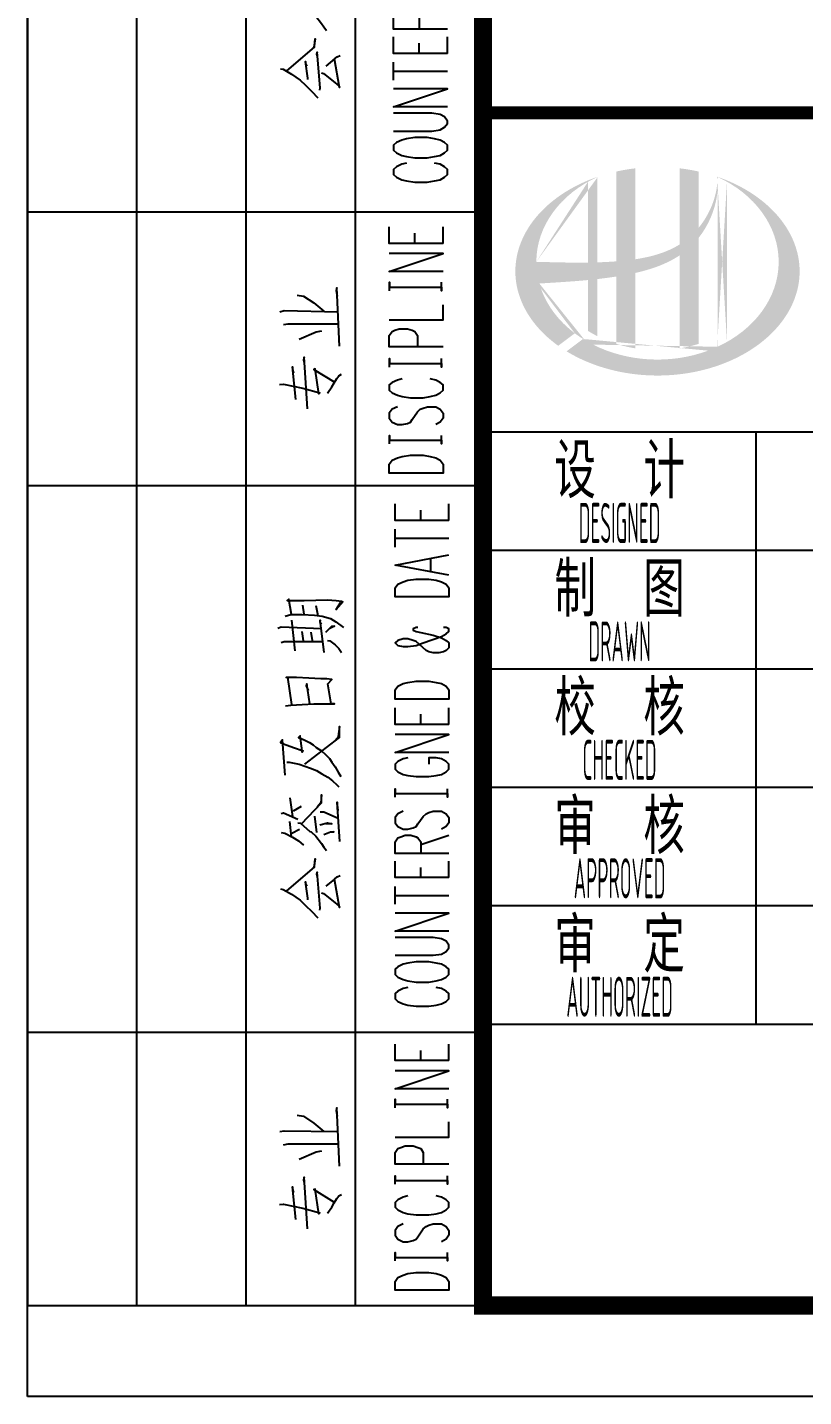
# Model space of a CAD drawing. Extents: x 5205853 to 5320510, y -422737 to -363337.
# Drawn here: x 5205853 to 5210113, y -393037 to -385524 of the extents above; entities that cross this region are included whole.
import ezdxf
from ezdxf.enums import TextEntityAlignment as Align

# ---------------------------------------------------------------- set-up
doc = ezdxf.new("R2010")
doc.units = 0
doc.header["$LTSCALE"] = 1000
doc.header["$MEASUREMENT"] = 0
doc.layers.get('0').update_dxf_attribs({"linetype": 'CONTINUOUS'})
doc.layers.add('图框', color=255, linetype='CONTINUOUS')
doc.styles.add('sceie', font='sceie.shx', dxfattribs={"bigfont": 'sceic.shx'})

# ---------------------------------------------------------------- blocks, each defined once
blk = doc.blocks.new('A$C04D97144')
for p, q in [((6, 0), (6, 180)), ((12, 0), (12, 180)), ((18, 0), (18, 180)), ((0, 60), (25, 60)), ((0, 45), (25, 45)), ((0, 15), (25, 15))]:
    blk.add_line(p, q)
blk.add_lwpolyline([(0, 180), (0, 0), (25, 0), (25, 180)], close=True)
for points in [[(14.847, 71.481), (14.988, 71.465), (15.506, 71.01), (15.569, 70.978), (15.821, 70.743), (16.135, 70.35), (16.276, 70.161), (16.417, 69.957)], [(23.047, 70.036), (20.093, 70.036), (20.093, 70.664), (20.251, 70.884), (20.392, 70.947), (20.643, 71.025), (20.942, 71.025), (21.256, 70.947), (21.35, 70.884), (21.492, 70.664), (21.492, 70.036)], [(14.234, 67.742), (15.758, 69.046), (15.758, 69.077), (15.789, 69.502), (15.711, 69.046), (15.569, 68.873)], [(23.047, 68.7), (20.093, 68.7), (20.093, 69.612)], [(21.492, 68.7), (21.492, 69.266)], [(23.047, 68.7), (23.047, 69.612)], [(16.04, 66.69), (16.072, 66.815), (15.899, 68.763), (15.868, 68.653), (15.899, 68.543)], [(16.135, 67.632), (16.245, 67.601), (16.779, 67.177), (17.093, 66.925), (17.124, 66.831), (16.857, 68.402), (16.386, 67.994)], [(16.857, 68.402), (16.999, 68.512), (17.172, 68.59)], [(13.888, 67.852), (14.03, 67.836), (14.485, 67.569), (14.972, 67.239), (15.271, 66.957), (15.616, 66.611), (15.93, 66.265)], [(15.396, 67.271), (15.396, 67.287), (15.396, 67.349), (15.271, 68.261), (15.271, 68.135), (15.334, 67.994)], [(20.093, 67.239), (20.093, 68.213)], [(20.093, 67.726), (23.047, 67.726)], [(23.047, 65.763), (20.093, 65.763), (23.047, 66.752), (20.093, 66.752)], [(20.093, 64.443), (22.199, 64.443), (22.654, 64.506), (22.89, 64.647), (23.047, 64.852), (23.047, 64.993), (22.89, 65.213), (22.654, 65.354), (22.199, 65.417), (20.093, 65.417)], [(20.093, 63.391), (20.251, 63.249), (20.549, 63.108), (20.8, 63.045), (21.256, 62.966), (21.947, 62.966), (22.34, 63.045), (22.654, 63.108), (22.89, 63.249), (23.047, 63.391), (23.047, 63.673), (22.89, 63.815), (22.654, 63.94), (22.34, 64.019), (21.947, 64.082), (21.256, 64.082), (20.8, 64.019), (20.549, 63.94), (20.251, 63.815), (20.093, 63.673), (20.093, 63.391), (20.093, 63.391)], [(20.8, 62.684), (20.549, 62.621), (20.251, 62.479), (20.093, 62.338), (20.093, 62.055), (20.251, 61.914), (20.549, 61.773), (20.8, 61.71), (21.256, 61.631), (21.947, 61.631), (22.34, 61.71), (22.654, 61.773), (22.89, 61.914), (23.047, 62.055), (23.047, 62.338), (22.89, 62.479), (22.654, 62.621), (22.34, 62.684)], [(22.811, 58.269), (19.858, 58.269), (19.858, 59.181)], [(21.256, 58.269), (21.256, 58.835)], [(22.811, 58.269), (22.811, 59.181)], [(22.811, 56.73), (19.858, 56.73), (22.811, 57.72), (19.858, 57.72)], [(17.124, 52.63), (16.983, 55.834), (16.952, 55.693), (16.999, 55.379)], [(19.874, 55.677), (19.874, 56.149), (19.874, 55.882), (22.717, 55.882), (22.717, 55.677), (22.717, 56.149)], [(14.799, 55.442), (15.161, 55.379), (15.711, 55.017), (16.276, 54.562)], [(19.858, 54.075), (22.811, 54.075), (22.811, 54.908)], [(13.857, 54.53), (14.092, 54.593), (17.03, 54.53)], [(14.061, 53.824), (14.312, 53.871), (17.062, 53.871)], [(14.909, 53.022), (15.852, 53.431), (16.15, 53.478)], [(22.811, 52.598), (19.858, 52.598), (19.858, 53.227), (20.015, 53.447), (20.156, 53.509), (20.408, 53.588), (20.863, 53.588), (21.115, 53.509), (21.256, 53.447), (21.413, 53.227), (21.413, 52.598)], [(15.365, 49.205), (15.192, 52.033), (15.161, 51.891), (15.192, 51.718)], [(19.874, 51.483), (19.874, 51.954), (19.874, 51.687), (22.717, 51.687), (22.717, 51.483), (22.717, 51.954)], [(13.841, 50.54), (14.061, 50.556), (15.114, 50.336), (16.04, 50.085), (15.993, 50.022), (15.789, 51.389), (15.711, 51.357), (16.842, 50.682)], [(14.737, 49.708), (14.548, 51.499), (14.548, 51.389), (14.595, 51.184)], [(16.465, 50.053), (16.7, 50.399), (16.842, 50.619), (16.983, 50.87), (17.093, 51.012), (17.234, 51.106)], [(20.565, 50.854), (20.313, 50.776), (20.015, 50.65), (19.858, 50.509), (19.858, 50.226), (20.015, 50.085), (20.313, 49.943), (20.565, 49.88), (21.02, 49.802), (21.712, 49.802), (22.104, 49.88), (22.418, 49.943), (22.654, 50.085), (22.811, 50.226), (22.811, 50.509), (22.654, 50.65), (22.418, 50.776), (22.104, 50.854)], [(20.313, 49.315), (20.015, 49.174), (19.858, 48.969), (19.858, 48.687), (20.015, 48.467), (20.313, 48.341), (20.565, 48.341), (20.863, 48.404), (21.02, 48.467), (21.115, 48.608), (21.413, 49.032), (21.554, 49.174), (21.712, 49.236), (21.963, 49.315), (22.418, 49.315), (22.654, 49.174), (22.811, 48.969), (22.811, 48.687), (22.654, 48.467), (22.418, 48.341)], [(19.874, 47.288), (19.874, 47.744), (19.874, 47.477), (22.717, 47.477), (22.717, 47.288), (22.717, 47.744)], [(22.811, 45.67), (19.858, 45.67), (19.858, 46.157), (20.015, 46.377), (20.313, 46.519), (20.565, 46.581), (21.02, 46.66), (21.712, 46.66), (22.104, 46.581), (22.418, 46.519), (22.654, 46.377), (22.811, 46.157), (22.811, 45.67), (22.811, 45.67)], [(23.125, 43.078), (20.188, 43.078), (20.188, 43.989)], [(21.586, 43.078), (21.586, 43.644)], [(23.125, 43.078), (23.125, 43.989)], [(20.188, 41.617), (20.188, 42.591)], [(20.188, 42.104), (23.125, 42.104)], [(23.125, 40.078), (20.188, 40.628), (23.125, 41.193)], [(22.136, 40.282), (22.136, 40.973)], [(23.125, 38.884), (20.188, 38.884), (20.188, 39.371), (20.329, 39.575), (20.628, 39.716), (20.879, 39.795), (21.335, 39.858), (22.026, 39.858), (22.434, 39.795), (22.733, 39.716), (22.984, 39.575), (23.125, 39.371), (23.125, 38.884), (23.125, 38.884)], [(14.485, 37.91), (14.344, 38.758), (14.265, 38.68), (15.129, 38.68), (15.192, 38.68), (16.465, 38.711), (16.952, 38.68), (17.234, 38.648), (17.313, 38.617), (16.952, 38.193), (17.203, 38.585)], [(15.192, 37.941), (15.114, 38.428)], [(15.93, 37.878), (15.93, 37.941), (15.852, 38.397)], [(14.14, 37.831), (14.454, 37.91), (15.082, 37.91), (15.758, 37.878), (16.182, 37.831), (16.637, 37.69), (16.92, 37.517), (17.344, 37.203)], [(14.689, 35.93), (14.517, 37.596)], [(16.292, 35.836), (16.072, 37.596), (16.04, 37.517), (16.135, 37.407)], [(13.747, 37.172), (13.92, 37.234), (16.135, 37.14)], [(15.161, 36.465), (15.082, 36.983)], [(15.648, 36.496), (15.569, 36.952)], [(16.386, 36.952), (16.716, 37.266), (16.857, 37.266), (16.606, 37.14)], [(21.429, 37.203), (21.335, 37.203), (21.177, 37.124), (21.177, 37.062), (21.335, 36.983), (21.586, 36.92), (22.277, 36.779), (22.733, 36.637), (22.984, 36.496), (23.125, 36.355), (23.125, 36.088), (22.984, 35.946), (22.827, 35.868), (22.576, 35.805), (22.277, 35.805), (22.026, 35.868), (21.884, 35.946), (21.335, 36.433), (21.177, 36.496), (20.879, 36.575), (20.628, 36.575), (20.329, 36.496), (20.188, 36.355), (20.329, 36.213), (20.628, 36.15), (20.879, 36.15), (21.335, 36.213), (21.727, 36.355), (22.733, 36.716), (22.984, 36.857), (23.125, 36.983), (23.125, 37.124), (22.984, 37.203), (22.827, 37.203)], [(13.92, 36.386), (14.092, 36.433), (16.213, 36.433)], [(16.465, 36.496), (16.606, 36.465), (16.889, 36.245), (17.093, 36.04), (17.234, 35.836)], [(14.171, 32.899), (14.454, 32.946), (15.082, 32.977), (15.726, 33.008), (15.821, 33.008), (16.276, 33.008), (16.857, 33.008), (16.669, 33.008), (16.496, 34.108), (16.7, 34.344), (16.433, 34.391), (16.103, 34.391), (15.443, 34.422), (14.768, 34.454), (14.202, 34.454), (14.281, 34.485), (14.485, 32.977)], [(15.506, 33.008), (15.334, 34.108), (15.302, 33.998), (15.412, 33.747)], [(23.125, 33.276), (20.188, 33.276), (20.188, 33.778), (20.329, 33.982), (20.628, 34.124), (20.879, 34.187), (21.335, 34.265), (22.026, 34.265), (22.434, 34.187), (22.733, 34.124), (22.984, 33.982), (23.125, 33.778), (23.125, 33.276), (23.125, 33.276)], [(23.125, 31.877), (20.188, 31.877), (20.188, 32.789)], [(21.586, 31.877), (21.586, 32.443)], [(23.125, 31.877), (23.125, 32.789)], [(15.224, 29.694), (17.124, 31.17), (17.124, 31.767), (17.062, 31.218), (17.03, 31.17), (16.81, 30.935)], [(14.14, 29.097), (13.998, 31.029), (13.888, 30.888), (14.061, 30.825), (14.595, 30.621), (15.129, 30.432), (15.082, 30.369), (15.082, 30.432), (14.972, 31.249), (14.878, 31.17), (15.192, 31.029), (15.475, 30.888), (15.679, 30.762), (15.852, 30.621), (16.135, 30.432), (16.355, 30.228), (16.575, 30.008), (16.716, 29.804), (16.889, 29.552), (17.062, 29.27), (17.203, 29.034)], [(23.125, 30.338), (20.188, 30.338), (23.125, 31.328), (20.188, 31.328)], [(20.879, 30.055), (20.628, 29.992), (20.329, 29.851), (20.188, 29.709), (20.188, 29.427), (20.329, 29.285), (20.628, 29.144), (20.879, 29.081), (21.335, 29.018), (22.026, 29.018), (22.434, 29.081), (22.733, 29.144), (22.984, 29.285), (23.125, 29.427), (23.125, 29.709), (22.984, 29.851), (22.733, 29.992), (22.434, 30.055), (22.026, 30.055), (22.026, 29.709)], [(14.234, 29.804), (14.375, 29.804), (14.909, 29.694), (15.224, 29.6), (15.538, 29.49), (15.868, 29.348), (16.15, 29.175), (16.496, 28.987), (16.747, 28.783), (16.983, 28.563), (17.093, 28.453)], [(14.564, 26.835), (14.422, 27.856)], [(15.051, 26.426), (16.135, 27.573), (16.135, 28.013), (16.103, 27.573), (15.899, 27.337)], [(20.188, 27.887), (20.188, 28.358), (20.188, 28.091), (23.047, 28.091), (23.047, 27.887), (23.047, 28.358)], [(14.595, 27.149), (15.051, 27.4)], [(16.072, 27.086), (16.276, 27.086), (17.062, 26.74)], [(17.14, 25.468), (16.999, 27.62), (16.999, 27.479), (17.03, 27.165)], [(20.628, 27.117), (20.329, 26.976), (20.188, 26.772), (20.188, 26.489), (20.329, 26.285), (20.628, 26.143), (20.879, 26.143), (21.177, 26.206), (21.335, 26.285), (21.429, 26.426), (21.727, 26.835), (21.884, 26.976), (22.026, 27.055), (22.277, 27.117), (22.733, 27.117), (22.984, 26.976), (23.125, 26.772), (23.125, 26.489), (22.984, 26.285), (22.733, 26.143)], [(13.92, 26.992), (14.061, 27.023), (14.847, 26.693)], [(14.485, 25.719), (14.407, 26.552)], [(14.847, 26.489), (14.988, 26.458), (15.506, 26.002), (15.569, 25.986), (15.821, 25.751), (16.135, 25.358), (16.276, 25.154), (16.417, 24.965)], [(15.758, 26.85), (15.868, 25.955)], [(16.04, 26.379), (16.465, 26.489), (16.7, 26.426), (16.386, 26.426)], [(13.92, 25.955), (14.124, 25.924), (14.548, 25.688), (14.878, 25.499), (15.161, 25.264)], [(14.517, 25.924), (14.941, 26.128)], [(16.276, 25.845), (16.637, 25.986), (16.81, 25.986), (16.575, 25.955)], [(23.125, 24.808), (20.188, 24.808), (20.188, 25.437), (20.329, 25.656), (20.486, 25.719), (20.738, 25.798), (21.036, 25.798), (21.335, 25.719), (21.429, 25.656), (21.586, 25.437), (21.586, 24.808)], [(21.586, 25.295), (23.125, 25.798)], [(14.234, 22.75), (15.758, 24.054), (15.758, 24.085), (15.789, 24.51), (15.711, 24.054), (15.569, 23.881)], [(23.125, 23.489), (20.188, 23.489), (20.188, 24.384)], [(23.125, 23.489), (23.125, 24.384)], [(16.04, 21.698), (16.072, 21.808), (15.899, 23.771), (15.868, 23.661), (15.899, 23.536)], [(16.135, 22.64), (16.245, 22.609), (16.779, 22.185), (17.093, 21.933), (17.124, 21.839), (16.857, 23.394), (16.386, 23.002)], [(16.857, 23.394), (16.999, 23.52), (17.172, 23.599)], [(21.586, 23.489), (21.586, 24.038)], [(13.888, 22.86), (14.03, 22.829), (14.485, 22.577), (14.972, 22.232), (15.271, 21.949), (15.616, 21.619), (15.93, 21.274)], [(15.396, 22.263), (15.396, 22.295), (15.396, 22.357), (15.271, 23.253), (15.271, 23.143), (15.334, 23.002)], [(20.188, 22.012), (20.188, 22.986)], [(20.188, 22.499), (23.125, 22.499)], [(23.125, 20.535), (20.188, 20.535), (23.125, 21.525), (20.188, 21.525)], [(20.188, 19.216), (22.277, 19.216), (22.733, 19.278), (22.984, 19.42), (23.125, 19.624), (23.125, 19.765), (22.984, 19.985), (22.733, 20.127), (22.277, 20.19), (20.188, 20.19)], [(20.188, 18.163), (20.329, 18.022), (20.628, 17.88), (20.879, 17.817), (21.335, 17.739), (22.026, 17.739), (22.434, 17.817), (22.733, 17.88), (22.984, 18.022), (23.125, 18.163), (23.125, 18.446), (22.984, 18.587), (22.733, 18.729), (22.434, 18.791), (22.026, 18.854), (21.335, 18.854), (20.879, 18.791), (20.628, 18.729), (20.329, 18.587), (20.188, 18.446), (20.188, 18.163), (20.188, 18.163)], [(20.879, 17.456), (20.628, 17.393), (20.329, 17.252), (20.188, 17.11), (20.188, 16.828), (20.329, 16.686), (20.628, 16.545), (20.879, 16.482), (21.335, 16.419), (22.026, 16.419), (22.434, 16.482), (22.733, 16.545), (22.984, 16.686), (23.125, 16.828), (23.125, 17.11), (22.984, 17.252), (22.733, 17.393), (22.434, 17.456)], [(23.125, 13.434), (20.188, 13.434), (20.188, 14.346)], [(23.125, 13.434), (23.125, 14.346)], [(21.586, 13.434), (21.586, 14)], [(23.125, 11.895), (20.188, 11.895), (23.125, 12.869), (20.188, 12.869)], [(20.188, 10.842), (20.188, 11.314), (20.188, 11.047), (23.047, 11.047), (23.047, 10.842), (23.047, 11.314)], [(17.124, 7.638), (16.983, 10.842), (16.952, 10.701), (16.999, 10.387)], [(14.799, 10.434), (15.161, 10.387), (15.711, 10.01), (16.276, 9.554)], [(20.188, 9.24), (23.125, 9.24), (23.125, 10.073)], [(13.857, 9.539), (14.092, 9.586), (17.03, 9.539)], [(14.061, 8.816), (14.312, 8.879), (17.062, 8.879)], [(14.909, 8.03), (15.852, 8.423), (16.15, 8.486)], [(23.125, 7.763), (20.188, 7.763), (20.188, 8.392), (20.329, 8.612), (20.486, 8.674), (20.738, 8.753), (21.177, 8.753), (21.429, 8.674), (21.586, 8.612), (21.727, 8.392), (21.727, 7.763)], [(15.365, 4.197), (15.192, 7.041), (15.161, 6.899), (15.192, 6.727)], [(20.188, 6.648), (20.188, 7.119), (20.188, 6.852), (23.047, 6.852), (23.047, 6.648), (23.047, 7.119)], [(13.841, 5.533), (14.061, 5.564), (15.114, 5.344), (16.04, 5.077), (15.993, 5.03), (15.789, 6.381), (15.711, 6.365), (16.842, 5.674)], [(14.737, 4.716), (14.548, 6.507), (14.548, 6.381), (14.595, 6.192)], [(16.465, 5.061), (16.7, 5.391), (16.842, 5.627), (16.983, 5.878), (17.093, 6.02), (17.234, 6.098)], [(20.879, 6.02), (20.628, 5.941), (20.329, 5.8), (20.188, 5.658), (20.188, 5.391), (20.329, 5.25), (20.628, 5.108), (20.879, 5.03), (21.335, 4.967), (22.026, 4.967), (22.434, 5.03), (22.733, 5.108), (22.984, 5.25), (23.125, 5.391), (23.125, 5.658), (22.984, 5.8), (22.733, 5.941), (22.434, 6.02)], [(20.628, 4.48), (20.329, 4.339), (20.188, 4.119), (20.188, 3.852), (20.329, 3.632), (20.628, 3.49), (20.879, 3.49), (21.177, 3.569), (21.335, 3.632), (21.429, 3.773), (21.727, 4.197), (21.884, 4.339), (22.026, 4.402), (22.277, 4.48), (22.733, 4.48), (22.984, 4.339), (23.125, 4.119), (23.125, 3.852), (22.984, 3.632), (22.733, 3.49)], [(20.188, 2.454), (20.188, 2.909), (20.188, 2.642), (23.047, 2.642), (23.047, 2.454), (23.047, 2.909)], [(23.125, 0.835), (20.188, 0.835), (20.188, 1.322), (20.329, 1.542), (20.628, 1.668), (20.879, 1.747), (21.335, 1.809), (22.026, 1.809), (22.434, 1.747), (22.733, 1.668), (22.984, 1.542), (23.125, 1.322), (23.125, 0.835), (23.125, 0.835)]]:
    blk.add_lwpolyline(points)
blk = doc.blocks.new('A$C1BD43FEB')
blk.add_blockref('A$C04D97144', (0, 0))
blk = doc.blocks.new('GXED01100007000C')
blk.add_blockref('A$C1BD43FEB', (-25, 0))

msp = doc.modelspace()

# ---------------------------------------------------------------- hatches: boundary and pattern name
h = msp.add_hatch(color=256)
edge = h.paths.add_edge_path()
edge.add_spline(control_points=[(5209189.4, -386871.6), (5209195.5, -386870.2), (5209201.6, -386868.8), (5209250.7, -386856.9), (5209293.3, -386844), (5209368.3, -386812.8), (5209401.2, -386795.9), (5209432.1, -386775.3)], knot_values=[61.629012, 61.629012, 61.629012, 61.629012, 63.330431, 63.330431, 75.353634, 75.353634, 85.398649, 85.398649, 85.398649, 85.398649], degree=3, periodic=0)
edge.add_line((5209432.1, -386775.3), (5209432.1, -387285.5))
edge.add_spline(control_points=[(5209432.1, -387285.5), (5209449.3, -387282.8), (5209466.3, -387279.4), (5209501, -387271.4), (5209518.7, -387266.5), (5209536.1, -387261.1)], knot_values=[4.908456, 4.908456, 4.908456, 4.908456, 4.992821, 4.992821, 5.083034, 5.083034, 5.083034, 5.083034], degree=3, periodic=0)
edge.add_line((5209536.1, -387261.1), (5209536.1, -386679.6))
edge.add_spline(control_points=[(5209536.1, -386679.6), (5209544.7, -386668.7), (5209552.9, -386657.3), (5209579, -386617.7), (5209594.7, -386587.7), (5209624, -386515), (5209635.2, -386471.2), (5209639.8, -386425.9), (5209640, -386424.6), (5209640.1, -386423.3)], knot_values=[97.991744, 97.991744, 97.991744, 97.991744, 101.64219, 101.64219, 110.337975, 110.337975, 121.934322, 121.934322, 122.270691, 122.270691, 122.270691, 122.270691], degree=3, periodic=0)
edge.add_line((5209640.1, -386423.3), (5209640.1, -386352.9))
edge.add_spline(control_points=[(5209640.1, -386352.9), (5209640, -386360.5), (5209639.7, -386368.2), (5209639.1, -386375.9)], knot_values=[126.194075, 126.194075, 126.194075, 126.194075, 128.396762, 128.396762, 128.396762, 128.396762], degree=3, periodic=0)
edge.add_spline(control_points=[(5209639.1, -386375.9), (5209638.6, -386382.1), (5209638, -386388.3), (5209637.2, -386394.5)], knot_values=[124.417049, 124.417049, 124.417049, 124.417049, 126.194075, 126.194075, 126.194075, 126.194075], degree=3, periodic=0)
edge.add_spline(control_points=[(5209637.2, -386394.5), (5209636.1, -386403.6), (5209634.6, -386412.8), (5209632.8, -386421.9)], knot_values=[121.80529, 121.80529, 121.80529, 121.80529, 124.417049, 124.417049, 124.417049, 124.417049], degree=3, periodic=0)
edge.add_spline(control_points=[(5209632.8, -386421.9), (5209630.4, -386434), (5209627.5, -386446.1), (5209624, -386458.1)], knot_values=[118.31574, 118.31574, 118.31574, 118.31574, 121.80529, 121.80529, 121.80529, 121.80529], degree=3, periodic=0)
edge.add_spline(control_points=[(5209624, -386458.1), (5209620.5, -386470.3), (5209616.5, -386482.3), (5209611.9, -386494.2)], knot_values=[114.795988, 114.795988, 114.795988, 114.795988, 118.31574, 118.31574, 118.31574, 118.31574], degree=3, periodic=0)
edge.add_spline(control_points=[(5209611.9, -386494.2), (5209607.4, -386505.8), (5209602.5, -386517.4), (5209597, -386528.7)], knot_values=[111.329641, 111.329641, 111.329641, 111.329641, 114.795988, 114.795988, 114.795988, 114.795988], degree=3, periodic=0)
edge.add_spline(control_points=[(5209597, -386528.7), (5209591.5, -386540.3), (5209585.5, -386551.6), (5209579, -386562.7)], knot_values=[107.79529, 107.79529, 107.79529, 107.79529, 111.329641, 111.329641, 111.329641, 111.329641], degree=3, periodic=0)
edge.add_spline(control_points=[(5209579, -386562.7), (5209572.7, -386573.5), (5209566, -386584.1), (5209558.9, -386594.3)], knot_values=[104.343579, 104.343579, 104.343579, 104.343579, 107.79529, 107.79529, 107.79529, 107.79529], degree=3, periodic=0)
edge.add_spline(control_points=[(5209558.9, -386594.3), (5209551.7, -386604.7), (5209544.1, -386614.8), (5209536.1, -386624.5)], knot_values=[100.8507, 100.8507, 100.8507, 100.8507, 104.343579, 104.343579, 104.343579, 104.343579], degree=3, periodic=0)
edge.add_line((5209536.1, -386624.5), (5209536.1, -386315.2))
edge.add_spline(control_points=[(5209536.1, -386315.2), (5209502, -386307.6), (5209467.3, -386301.8), (5209432.1, -386297.7)], knot_values=[4.423999, 4.423999, 4.423999, 4.423999, 4.558741, 4.558741, 4.558741, 4.558741], degree=3, periodic=0)
edge.add_line((5209432.1, -386297.7), (5209432.1, -386715.8))
edge.add_spline(control_points=[(5209432.1, -386715.8), (5209360.1, -386760.3), (5209275.9, -386783.6), (5209189.4, -386796.6)], knot_values=[63.246215, 63.246215, 63.246215, 63.246215, 87.689124, 87.689124, 87.689124, 87.689124], degree=3, periodic=0)
edge.add_line((5209189.4, -386796.6), (5209189.4, -386297.7))
edge.add_spline(control_points=[(5209189.4, -386297.7), (5209154.3, -386301.8), (5209119.5, -386307.6), (5209085.4, -386315.2)], knot_values=[4.866038, 4.866038, 4.866038, 4.866038, 5.000777, 5.000777, 5.000777, 5.000777], degree=3, periodic=0)
edge.add_line((5209085.4, -386315.2), (5209085.4, -386808))
edge.add_spline(control_points=[(5209085.4, -386808), (5209083.7, -386808.2), (5209048.8, -386810.8), (5209014.2, -386812.5), (5208981.4, -386813.6)], knot_values=[43.657356, 43.657356, 43.657356, 43.657356, 44.134253, 53.497092, 53.497092, 53.497092, 53.497092], degree=3, periodic=0)
edge.add_line((5208981.4, -386813.6), (5208981.4, -386344.4))
edge.add_spline(control_points=[(5208981.4, -386344.4), (5208964.4, -386350.3), (5208947.6, -386356.6), (5208931.2, -386363.3)], knot_values=[5.14157, 5.14157, 5.14157, 5.14157, 5.212921, 5.212921, 5.212921, 5.212921], degree=3, periodic=0)
edge.add_spline(control_points=[(5208931.2, -386363.3), (5208924.3, -386366.2), (5208917.5, -386369.1), (5208885.3, -386383.2), (5208860.7, -386395.5), (5208837.2, -386408.7)], knot_values=[5.212921, 5.212921, 5.212921, 5.212921, 5.24296, 5.24296, 5.355623, 5.355623, 5.355623, 5.355623], degree=3, periodic=0)
edge.add_spline(control_points=[(5208837.2, -386408.7), (5208822.4, -386417.1), (5208807.9, -386425.8), (5208793.9, -386434.9)], knot_values=[5.355623, 5.355623, 5.355623, 5.355623, 5.426974, 5.426974, 5.426974, 5.426974], degree=3, periodic=0)
edge.add_spline(control_points=[(5208793.9, -386434.9), (5208786.5, -386439.7), (5208779.2, -386444.6), (5208765.7, -386454.1), (5208759.5, -386458.6), (5208753.4, -386463.3)], knot_values=[5.426974, 5.426974, 5.426974, 5.426974, 5.464765, 5.464765, 5.498325, 5.498325, 5.498325, 5.498325], degree=3, periodic=0)
edge.add_spline(control_points=[(5208753.4, -386463.3), (5208727.3, -386482.8), (5208703.2, -386503.7), (5208681.3, -386525.7)], knot_values=[5.498325, 5.498325, 5.498325, 5.498325, 5.641027, 5.641027, 5.641027, 5.641027], degree=3, periodic=0)
edge.add_spline(control_points=[(5208681.3, -386525.7), (5208674.3, -386532.7), (5208667.6, -386539.8), (5208647.1, -386562.4), (5208634.2, -386578.2), (5208622.5, -386594.4)], knot_values=[5.641027, 5.641027, 5.641027, 5.641027, 5.686569, 5.686569, 5.783729, 5.783729, 5.783729, 5.783729], degree=3, periodic=0)
edge.add_spline(control_points=[(5208622.5, -386594.4), (5208607.3, -386615.2), (5208594, -386636.6), (5208580.9, -386661.5), (5208579.3, -386664.7), (5208577.7, -386667.9)], knot_values=[5.783729, 5.783729, 5.783729, 5.783729, 5.908374, 5.908374, 5.92643, 5.92643, 5.92643, 5.92643], degree=3, periodic=0)
edge.add_spline(control_points=[(5208577.7, -386667.9), (5208565.2, -386693), (5208555.2, -386718.6), (5208547.7, -386744.6)], knot_values=[5.92643, 5.92643, 5.92643, 5.92643, 6.069132, 6.069132, 6.069132, 6.069132], degree=3, periodic=0)
edge.add_spline(control_points=[(5208547.7, -386744.6), (5208544.5, -386755.7), (5208541.7, -386766.8), (5208536.3, -386793), (5208534.1, -386808), (5208532.6, -386823.1)], knot_values=[6.069132, 6.069132, 6.069132, 6.069132, 6.130179, 6.130179, 6.211834, 6.211834, 6.211834, 6.211834], degree=3, periodic=0)
edge.add_spline(control_points=[(5208532.6, -386823.1), (5208531.4, -386836.3), (5208530.8, -386849.5), (5208530.8, -386862.7)], knot_values=[6.211834, 6.211834, 6.211834, 6.211834, 6.283185, 6.283185, 6.283185, 6.283185], degree=3, periodic=0)
edge.add_spline(control_points=[(5208530.8, -386862.7), (5208530.8, -386872), (5208531.1, -386881.3), (5208531.7, -386890.7)], knot_values=[6.283185, 6.283185, 6.283185, 6.283185, 6.333655, 6.333655, 6.333655, 6.333655], degree=3, periodic=0)
edge.add_spline(control_points=[(5208531.7, -386890.7), (5208533, -386909.3), (5208535.5, -386927.9), (5208539.2, -386946.4)], knot_values=[6.333655, 6.333655, 6.333655, 6.333655, 6.434594, 6.434594, 6.434594, 6.434594], degree=3, periodic=0)
edge.add_spline(control_points=[(5208539.2, -386946.4), (5208539.5, -386947.6), (5208539.7, -386948.9), (5208543.7, -386967.4), (5208548.4, -386984.5), (5208554.3, -387001.6)], knot_values=[6.434594, 6.434594, 6.434594, 6.434594, 6.441278, 6.441278, 6.535532, 6.535532, 6.535532, 6.535532], degree=3, periodic=0)
edge.add_spline(control_points=[(5208554.3, -387001.6), (5208560.6, -387019.8), (5208568.1, -387037.8), (5208576.8, -387055.6)], knot_values=[6.535532, 6.535532, 6.535532, 6.535532, 6.636471, 6.636471, 6.636471, 6.636471], degree=3, periodic=0)
edge.add_spline(control_points=[(5208576.8, -387055.6), (5208579, -387060.1), (5208581.3, -387064.6), (5208590.7, -387082.2), (5208598.3, -387095.2), (5208606.7, -387108.1)], knot_values=[6.636471, 6.636471, 6.636471, 6.636471, 6.661894, 6.661894, 6.73741, 6.73741, 6.73741, 6.73741], degree=3, periodic=0)
edge.add_spline(control_points=[(5208606.7, -387108.1), (5208617.9, -387125.3), (5208630.3, -387142.1), (5208643.8, -387158.4)], knot_values=[6.73741, 6.73741, 6.73741, 6.73741, 6.838349, 6.838349, 6.838349, 6.838349], degree=3, periodic=0)
edge.add_spline(control_points=[(5208643.8, -387158.4), (5208649.7, -387165.6), (5208655.9, -387172.7), (5208670.4, -387188.6), (5208678.9, -387197.4), (5208687.8, -387206.1)], knot_values=[6.838349, 6.838349, 6.838349, 6.838349, 6.88251, 6.88251, 6.939288, 6.939288, 6.939288, 6.939288], degree=3, periodic=0)
edge.add_spline(control_points=[(5208687.8, -387206.1), (5208703.6, -387221.4), (5208720.5, -387236.3), (5208738.3, -387250.5)], knot_values=[6.939288, 6.939288, 6.939288, 6.939288, 7.040227, 7.040227, 7.040227, 7.040227], degree=3, periodic=0)
edge.add_spline(control_points=[(5208738.3, -387250.5), (5208747.3, -387257.6), (5208756.5, -387264.5), (5208765.9, -387271.3)], knot_values=[7.040227, 7.040227, 7.040227, 7.040227, 7.090696, 7.090696, 7.090696, 7.090696], degree=3, periodic=0)
edge.add_line((5208765.9, -387271.3), (5208857.1, -387202.9))
edge.add_ellipse((5209310.8, -386810.7), major_axis=(665, 0), ratio=0.806676, start_angle=192.81901, end_angle=226.98533, ccw=False)
edge.add_spline(control_points=[(5208662.3, -386929.7), (5208686.4, -386928.2), (5208710.4, -386926.7), (5208799.1, -386921.2), (5208863.9, -386916.9), (5208929.4, -386910.6)], knot_values=[11.398263, 11.398263, 11.398263, 11.398263, 18.40729, 18.40729, 37.18094, 37.18094, 37.18094, 37.18094], degree=3, periodic=0)
edge.add_line((5208929.4, -386910.6), (5208929.4, -387189.7))
edge.add_spline(control_points=[(5208929.4, -387189.7), (5208933, -387191.9), (5208936.6, -387194.1), (5208953.5, -387204.3), (5208967.3, -387211.9), (5208981.4, -387219)], knot_values=[4.049945, 4.049945, 4.049945, 4.049945, 4.072021, 4.072021, 4.153257, 4.153257, 4.153257, 4.153257], degree=3, periodic=0)
edge.add_line((5208981.4, -387219), (5208981.4, -386905.1))
edge.add_spline(control_points=[(5208981.4, -386905.1), (5209013.6, -386901.5), (5209046, -386897.2), (5209080.9, -386891.9), (5209083.1, -386891.5), (5209085.4, -386891.1)], knot_values=[42.135009, 42.135009, 42.135009, 42.135009, 51.307228, 51.307228, 51.948574, 51.948574, 51.948574, 51.948574], degree=3, periodic=0)
edge.add_line((5209085.4, -386891.1), (5209085.4, -387261.1))
edge.add_spline(control_points=[(5209085.4, -387261.1), (5209119.1, -387271.6), (5209153.9, -387279.8), (5209189.4, -387285.5)], knot_values=[4.34174, 4.34174, 4.34174, 4.34174, 4.516316, 4.516316, 4.516316, 4.516316], degree=3, periodic=0)
edge.add_line((5209189.4, -387285.5), (5209189.4, -386871.6))
edge = h.paths.add_edge_path(flags=16)
edge.add_ellipse((5209310.8, -386810.7), major_axis=(665, 0), ratio=0.806676, start_angle=124.98746, end_angle=179.99898, ccw=False)
edge.add_line((5208929.4, -386371.1), (5208929.4, -386814.8))
edge.add_spline(control_points=[(5208929.4, -386814.8), (5208834.1, -386816.1), (5208740.1, -386813), (5208645.7, -386810.7)], knot_values=[11.27373, 11.27373, 11.27373, 11.27373, 38.687513, 38.687513, 38.687513, 38.687513], degree=3, periodic=0)
edge = h.paths.add_edge_path()
edge.add_spline(control_points=[(5208811.9, -387301.8), (5208843, -387320.8), (5208876.1, -387338.1), (5208960.7, -387375.3), (5209014, -387393.1), (5209124.8, -387419.7), (5209182.2, -387428.4), (5209298.3, -387436.2), (5209357, -387435.3), (5209472.6, -387423.8), (5209529.5, -387413.3), (5209638.5, -387383.2), (5209690.6, -387363.7), (5209787.5, -387316.8), (5209832.3, -387289.4), (5209912.3, -387228.5), (5209947.5, -387194.9), (5210006.8, -387123.4), (5210030.9, -387085.6), (5210067.3, -387007.5), (5210079.6, -386967.2), (5210092.1, -386886), (5210092.4, -386845.1), (5210080.9, -386763.6), (5210069.1, -386723.1), (5210033.5, -386644.3), (5210009.7, -386606.1), (5209950.9, -386534), (5209915.9, -386500), (5209836.1, -386438.4), (5209791.3, -386410.6), (5209710.1, -386370.9), (5209675.8, -386356.7), (5209640.1, -386344.4)], knot_values=[0.886421, 0.886421, 0.886421, 0.886421, 1.040557, 1.040557, 1.261172, 1.261172, 1.481788, 1.481788, 1.702404, 1.702404, 1.92302, 1.92302, 2.143636, 2.143636, 2.364252, 2.364252, 2.584868, 2.584868, 2.805484, 2.805484, 3.026099, 3.026099, 3.246715, 3.246715, 3.46852, 3.46852, 3.690325, 3.690325, 3.91213, 3.91213, 4.133935, 4.133935, 4.283209, 4.283209, 4.283209, 4.283209], degree=3, periodic=0)
edge.add_line((5209640.1, -386344.4), (5209640.1, -386344.5))
edge.add_spline(control_points=[(5209640.1, -386344.6), (5209640.1, -386347.3), (5209640.1, -386350.1), (5209640.1, -386352.9)], knot_values=[128.396762, 128.396762, 128.396762, 128.396762, 129.192193, 129.192193, 129.192193, 129.192193], degree=3, periodic=0)
edge.add_line((5209640.1, -386352.9), (5209640.1, -387276.7))
edge.add_ellipse((5209310.8, -386810.7), major_axis=(665, 0), ratio=0.806676, start_angle=232.10542, end_angle=299.68334, ccw=False)
edge.add_line((5208902.3, -387234), (5208811.9, -387301.8))
edge = h.paths.add_edge_path(flags=16)
edge.add_ellipse((5209310.8, -386810.7), major_axis=(665, 0), ratio=0.806676, start_angle=304.98746, end_angle=415.01211, ccw=False)
edge.add_line((5209692.1, -387250.2), (5209692.1, -386371.1))

# ---------------------------------------------------------------- linework, layer by layer
for p, q in [((5208352.9, -385993.3), (5208352.9, -390993.3)), ((5208352.9, -387743.3), (5219352.9, -387743.3)), ((5209852.9, -390993.3), (5209852.9, -387743.3)), ((5208352.9, -388393.3), (5213852.9, -388393.3)), ((5208352.9, -389043.3), (5213852.9, -389043.3)), ((5208352.9, -389693.3), (5213852.9, -389693.3)), ((5208352.9, -390343.3), (5213852.9, -390343.3)), ((5208352.9, -390993.3), (5226352.9, -390993.3)), ((5208352.9, -390993.3), (5208352.9, -392537.3)), ((5208352.9, -392537.3), (5226352.9, -392537.3))]:
    msp.add_line(p, q)
at = {"const_width": 70}
msp.add_lwpolyline([(5226352.9, -385993.3), (5208352.9, -385993.3)], dxfattribs=at)
at = {"layer": '图框', "color": 0}
msp.add_lwpolyline([(5205852.9, -393037.3), (5205852.9, -363337.3), (5226852.9, -363337.3), (5226852.9, -393037.3)], close=True, dxfattribs=at)
at = {"layer": '图框', "color": 0, "const_width": 100}
msp.add_lwpolyline([(5208352.9, -392537.3), (5226352.9, -392537.3), (5226352.9, -363837.3), (5208352.9, -363837.3)], close=True, dxfattribs=at)

# ---------------------------------------------------------------- block references
at = {"color": 0, "xscale": 100, "yscale": 100, "zscale": 100}
msp.add_blockref('GXED01100007000C', (5208352.9, -392537.3), dxfattribs=at)

# ---------------------------------------------------------------- texts
at = {"style": 'sceie'}
for s, height, width, p in [('设  计', 300, 0.8, (5209102.9, -387943.3)), ('DESIGNED', 220, 0.4, (5209102.9, -388243.3)), ('制  图', 300, 0.8, (5209102.9, -388593.3)), ('DRAWN', 220, 0.4, (5209102.9, -388893.3)), ('校  核', 300, 0.8, (5209102.9, -389243.3)), ('CHECKED', 220, 0.4, (5209102.9, -389543.3)), ('审  核', 300, 0.8, (5209102.9, -389893.3)), ('APPROVED', 220, 0.4, (5209102.9, -390193.3)), ('审  定', 300, 0.8, (5209102.9, -390543.3)), ('AUTHORIZED', 220, 0.4, (5209102.9, -390843.3))]:
    msp.add_text(s, height=height, dxfattribs=dict(at, width=width)).set_placement(p, align=Align.MIDDLE)

doc.saveas('drawing.dxf')
